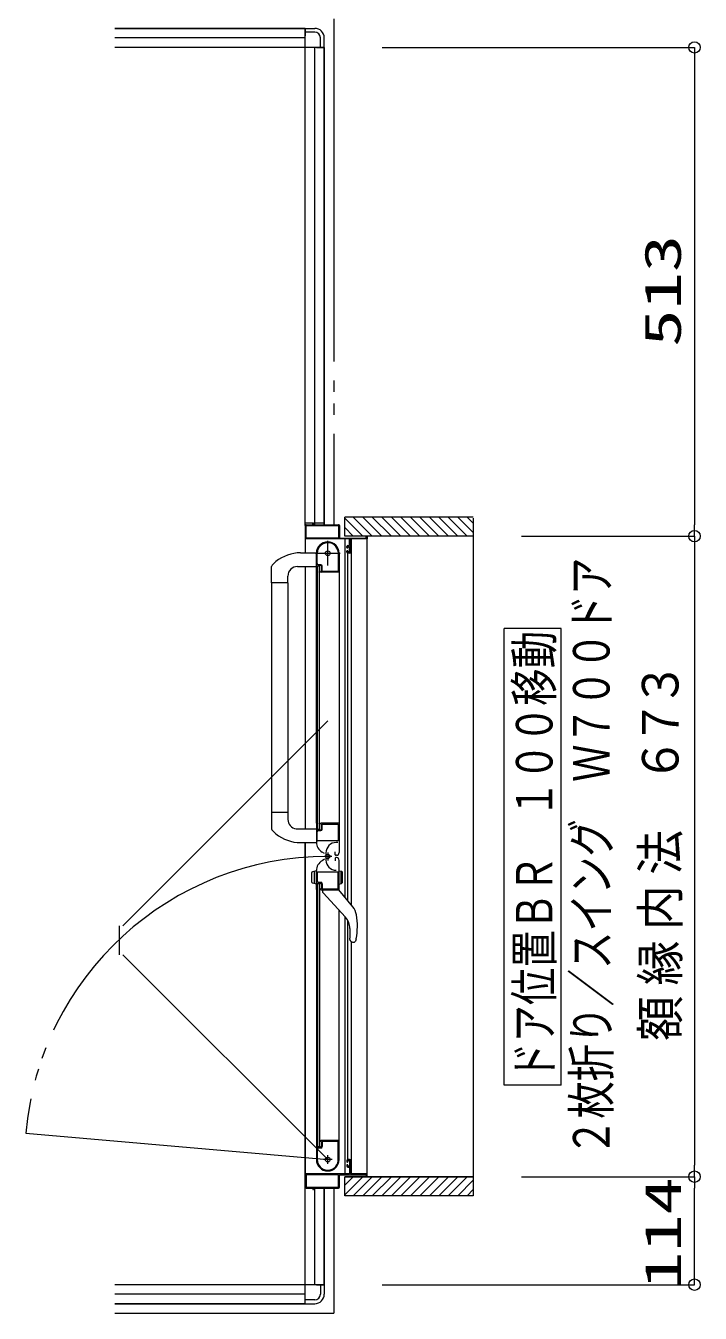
# Model space of a CAD drawing. Units: millimetres on the paper. Extents: x -305 to 305, y -152 to 152.
# Drawn here: x -83.1 to -47.7, y 36.1 to 103.7 of the extents above; entities that cross this region are included whole.
import ezdxf
from ezdxf.enums import TextEntityAlignment as Align

# ---------------------------------------------------------------- set-up
doc = ezdxf.new("R2010")
doc.units = ezdxf.units.MM
doc.linetypes.add('LONG_CHAIN', pattern=[21, 18, -1, 1, -1])
doc.linetypes.add('LONG_DOUBLE_CHAIN', pattern=[21.8, 18, -1, 0.6, -0.6, 0.6, -1])
doc.layers.add('0-0_0', color=7, linetype='Continuous', lineweight=9)
doc.layers.add('0-1_VIEW0001', color=7, linetype='Continuous', lineweight=9)
doc.styles.add('ＭＳ ゴシック', font='')
doc.styles.get('ＭＳ ゴシック').set_extended_font_data('MS Gothic')

# ---------------------------------------------------------------- blocks, each defined once
blk = doc.blocks.new('_ORIGIN')
at = {"layer": '0-0_0'}
blk.add_line((0, 0), (-1, 0), dxfattribs=at)
blk.add_circle((0, 0), 0.5, dxfattribs=at)

msp = doc.modelspace()

# ---------------------------------------------------------------- linework, layer by layer
at = {"layer": '0-1_VIEW0001'}
for p, q in [((-68.434, 103.574), (-78.434, 103.574)), ((-78.434, 103.574), (-68.434, 103.574)), ((-68.434, 77.449), (-68.434, 103.574)), ((-68.434, 103.574), (-68.434, 103.174)), ((-68.434, 103.574), (-67.934, 103.574)), ((-68.434, 103.074), (-78.434, 103.074)), ((-67.934, 103.374), (-68.434, 103.374)), ((-67.634, 102.574), (-67.634, 103.074)), ((-67.434, 102.574), (-67.434, 103.074)), ((-67.434, 102.574), (-78.434, 102.574)), ((-67.934, 77.499), (-67.934, 102.574)), ((-67.834, 102.574), (-67.434, 102.574)), ((-67.434, 77.499), (-67.434, 102.574)), ((-67.434, 102.574), (-67.434, 77.499)), ((-64.394, 102.574), (-47.983, 102.574)), ((-47.983, 101.974), (-47.983, 77.499)), ((-59.609, 77.899), (-66.359, 77.899)), ((-66.359, 76.899), (-66.359, 77.899)), ((-65.41, 76.899), (-66.359, 77.849)), ((-64.91, 76.899), (-65.909, 77.899)), ((-64.41, 76.899), (-65.409, 77.899)), ((-63.91, 76.899), (-64.909, 77.899)), ((-63.409, 76.899), (-64.409, 77.899)), ((-62.909, 76.899), (-63.909, 77.899)), ((-62.409, 76.899), (-63.409, 77.899)), ((-61.909, 76.899), (-62.909, 77.899)), ((-61.409, 76.899), (-62.409, 77.899)), ((-60.909, 76.899), (-61.909, 77.899)), ((-60.414, 76.899), (-61.414, 77.899)), ((-59.919, 76.899), (-60.919, 77.899)), ((-59.609, 77.083), (-60.424, 77.899)), ((-59.609, 77.578), (-59.929, 77.899)), ((-59.609, 77.848), (-59.609, 42.249)), ((-68.025, 77.574), (-68.434, 77.574)), ((-68.434, 77.451), (-68.434, 76.024)), ((-68.389, 76.814), (-68.389, 77.439)), ((-68.384, 77.499), (-68.049, 77.499)), ((-68.374, 77.454), (-66.694, 77.454)), ((-68.034, 77.514), (-68.034, 77.564)), ((-68.024, 77.574), (-68.004, 77.574)), ((-67.434, 77.574), (-68.004, 77.574)), ((-67.994, 77.564), (-67.994, 77.514)), ((-67.979, 77.499), (-66.684, 77.499)), ((-66.679, 77.439), (-66.679, 76.814)), ((-66.634, 77.449), (-66.634, 76.814)), ((-65.91, 76.899), (-66.359, 77.349)), ((-66.114, 76.749), (-68.409, 76.749)), ((-66.694, 76.799), (-68.374, 76.799)), ((-66.619, 76.799), (-65.249, 76.799)), ((-59.609, 76.899), (-66.359, 76.899)), ((-66.328, 57.903), (-66.328, 76.749)), ((-66.099, 76.414), (-66.099, 76.734)), ((-66.049, 76.734), (-66.049, 76.049)), ((-65.199, 76.749), (-66.034, 76.749)), ((-66.011, 57.519), (-66.011, 76.749)), ((-65.234, 76.814), (-65.234, 76.884)), ((-65.184, 76.884), (-65.184, 76.764)), ((-65.184, 43.399), (-65.184, 76.749)), ((-57.069, 76.899), (-47.983, 76.899)), ((-68.677, 76.023), (-67.859, 76.026)), ((-67.849, 75.014), (-67.849, 75.999)), ((-67.804, 75.469), (-67.804, 75.999)), ((-66.699, 76.072), (-66.699, 75.059)), ((-66.649, 75.999), (-66.649, 61.824)), ((-66.249, 76.294), (-66.249, 76.349)), ((-66.249, 76.049), (-66.249, 76.114)), ((-66.214, 76.279), (-66.234, 76.279)), ((-66.234, 76.129), (-66.214, 76.129)), ((-66.199, 76.399), (-66.114, 76.399)), ((-66.199, 76.339), (-66.199, 76.294)), ((-66.199, 76.114), (-66.199, 76.069)), ((-66.099, 75.999), (-66.199, 75.999)), ((-66.188, 57.734), (-66.188, 75.999)), ((-66.114, 76.354), (-66.184, 76.354)), ((-66.184, 76.054), (-66.114, 76.054)), ((-66.099, 76.069), (-66.099, 76.339)), ((-47.983, 76.299), (-47.983, 43.849)), ((-70.199, 74.448), (-70.199, 75.309)), ((-69.973, 75.562), (-70.172, 75.378)), ((-68.844, 75.303), (-67.849, 75.303)), ((-68.434, 75.299), (-68.434, 61.524)), ((-67.684, 75.324), (-67.784, 75.324)), ((-67.784, 61.499), (-67.784, 75.324)), ((-67.634, 75.349), (-67.759, 75.349)), ((-67.614, 75.394), (-67.729, 75.394)), ((-67.684, 61.499), (-67.684, 75.324)), ((-67.584, 75.074), (-67.584, 75.299)), ((-67.539, 75.059), (-67.539, 75.319)), ((-70.199, 74.448), (-70.199, 61.513)), ((-69.344, 74.448), (-70.199, 74.448)), ((-69.349, 74.448), (-69.349, 62.374)), ((-69.344, 74.448), (-69.344, 74.803)), ((-67.834, 61.824), (-67.834, 74.999)), ((-67.808, 74.999), (-67.834, 74.999)), ((-67.786, 75.02), (-67.795, 75.006)), ((-67.624, 75.028), (-67.624, 75.034)), ((-67.614, 75.006), (-67.622, 75.02)), ((-66.659, 74.999), (-67.601, 74.999)), ((-66.709, 75.049), (-67.529, 75.049)), ((-54.987, 72.048), (-57.987, 72.048)), ((-57.987, 48.048), (-57.987, 72.048)), ((-54.987, 48.048), (-54.987, 72.048)), ((-69.344, 62.374), (-70.199, 62.374)), ((-69.344, 62.374), (-69.344, 62.019)), ((-67.849, 61.809), (-67.849, 60.822)), ((-67.834, 61.824), (-67.808, 61.824)), ((-67.795, 61.816), (-67.786, 61.802)), ((-67.624, 61.789), (-67.624, 61.795)), ((-67.622, 61.802), (-67.614, 61.816)), ((-66.649, 61.824), (-67.601, 61.824)), ((-67.584, 61.524), (-67.584, 61.749)), ((-67.539, 61.509), (-67.539, 61.759)), ((-67.524, 61.774), (-66.709, 61.774)), ((-66.699, 61.764), (-66.699, 60.904)), ((-66.649, 61.855), (-66.649, 60.284)), ((-69.974, 61.262), (-70.172, 61.445)), ((-68.914, 61.524), (-67.859, 61.524)), ((-67.804, 60.909), (-67.804, 61.359)), ((-66.709, 60.894), (-67.789, 60.894)), ((-67.784, 61.499), (-67.684, 61.499)), ((-67.759, 61.474), (-67.634, 61.474)), ((-67.729, 61.434), (-67.614, 61.434)), ((-68.677, 60.799), (-67.859, 60.796)), ((-68.434, 36.574), (-68.434, 60.798)), ((-68.434, 60.798), (-68.434, 42.699)), ((-67.419, 60.228), (-67.549, 60.303)), ((-67.343, 60.264), (-67.343, 59.884)), ((-66.854, 60.159), (-66.854, 60.309)), ((-66.723, 60.804), (-66.803, 60.804)), ((-67.419, 59.92), (-67.549, 59.845)), ((-66.854, 59.989), (-66.854, 59.839)), ((-66.799, 60.134), (-66.829, 60.134)), ((-66.799, 60.014), (-66.829, 60.014)), ((-66.649, 58.293), (-66.649, 59.864)), ((-68.099, 59.199), (-68.099, 58.748)), ((-67.849, 59.323), (-68.044, 59.271)), ((-67.949, 58.65), (-67.949, 59.296)), ((-67.849, 58.339), (-67.849, 59.325)), ((-67.804, 59.239), (-67.804, 58.789)), ((-66.709, 59.254), (-67.789, 59.254)), ((-66.699, 58.384), (-66.699, 59.244)), ((-66.549, 58.65), (-66.549, 59.296)), ((-66.499, 59.256), (-66.499, 58.69)), ((-67.849, 58.623), (-68.044, 58.675)), ((-67.834, 58.324), (-67.834, 45.149)), ((-67.834, 58.324), (-67.808, 58.324)), ((-67.795, 58.331), (-67.786, 58.345)), ((-67.784, 58.649), (-67.784, 44.824)), ((-67.784, 58.649), (-67.684, 58.649)), ((-67.759, 58.674), (-67.634, 58.674)), ((-67.729, 58.714), (-67.614, 58.714)), ((-67.684, 58.649), (-67.684, 44.824)), ((-67.624, 58.359), (-67.624, 58.353)), ((-67.622, 58.345), (-67.614, 58.331)), ((-67.601, 58.324), (-66.659, 58.324)), ((-67.584, 58.624), (-67.584, 58.399)), ((-67.539, 58.639), (-67.539, 58.389)), ((-67.524, 58.374), (-66.709, 58.374)), ((-67.524, 58.324), (-67.524, 58.233)), ((-65.936, 57.428), (-66.674, 58.324)), ((-66.649, 58.623), (-66.525, 58.656)), ((-67.495, 58.162), (-66.317, 56.874)), ((-66.649, 44.149), (-66.649, 57.237)), ((-66.328, 43.399), (-66.328, 56.885)), ((-66.188, 44.149), (-66.188, 56.689)), ((-66.09, 56.29), (-66.09, 55.771)), ((-66.029, 55.609), (-66.027, 55.607)), ((-66.011, 43.399), (-66.011, 55.574)), ((-65.952, 55.574), (-65.87, 55.574)), ((-65.828, 55.587), (-65.8, 55.622)), ((-65.828, 55.587), (-65.828, 55.587)), ((-65.756, 55.737), (-65.8, 55.622)), ((-54.987, 48.048), (-57.987, 48.048)), ((-67.849, 45.134), (-67.849, 44.149)), ((-67.808, 45.149), (-67.834, 45.149)), ((-67.804, 44.679), (-67.804, 44.149)), ((-67.786, 45.127), (-67.795, 45.141)), ((-67.684, 44.824), (-67.784, 44.824)), ((-67.634, 44.799), (-67.759, 44.799)), ((-67.614, 44.754), (-67.729, 44.754)), ((-67.624, 45.12), (-67.624, 45.114)), ((-67.614, 45.141), (-67.622, 45.127)), ((-66.659, 45.149), (-67.601, 45.149)), ((-67.584, 45.074), (-67.584, 44.849)), ((-67.539, 45.089), (-67.539, 44.829)), ((-66.709, 45.099), (-67.529, 45.099)), ((-66.699, 44.075), (-66.699, 45.089)), ((-66.249, 44.099), (-66.249, 44.034)), ((-66.234, 44.019), (-66.214, 44.019)), ((-66.099, 44.149), (-66.199, 44.149)), ((-66.199, 44.034), (-66.199, 44.079)), ((-66.184, 44.094), (-66.114, 44.094)), ((-66.099, 44.079), (-66.099, 43.809)), ((-66.049, 43.414), (-66.049, 44.099)), ((-66.114, 43.399), (-68.409, 43.399)), ((-68.389, 43.334), (-68.389, 42.709)), ((-66.694, 43.349), (-68.374, 43.349)), ((-66.679, 42.709), (-66.679, 43.334)), ((-66.634, 42.699), (-66.634, 43.334)), ((-66.619, 43.349), (-65.249, 43.349)), ((-66.249, 43.854), (-66.249, 43.799)), ((-66.214, 43.869), (-66.234, 43.869)), ((-66.199, 43.809), (-66.199, 43.854)), ((-66.199, 43.749), (-66.114, 43.749)), ((-66.114, 43.794), (-66.184, 43.794)), ((-66.099, 43.734), (-66.099, 43.414)), ((-65.199, 43.399), (-66.034, 43.399)), ((-65.234, 43.334), (-65.234, 43.264)), ((-65.184, 43.264), (-65.184, 43.384)), ((-68.384, 42.649), (-68.049, 42.649)), ((-68.374, 42.694), (-66.694, 42.694)), ((-68.034, 42.634), (-68.034, 42.584)), ((-67.994, 42.584), (-67.994, 42.634)), ((-67.979, 42.649), (-66.684, 42.649)), ((-67.934, 37.574), (-67.934, 42.649)), ((-67.434, 37.574), (-67.434, 42.649)), ((-67.434, 42.649), (-67.434, 37.574)), ((-59.609, 43.249), (-66.359, 43.249)), ((-65.41, 43.249), (-66.359, 42.299)), ((-65.91, 43.249), (-66.359, 42.799)), ((-64.91, 43.249), (-65.909, 42.249)), ((-64.41, 43.249), (-65.409, 42.249)), ((-63.91, 43.249), (-64.909, 42.249)), ((-63.409, 43.249), (-64.409, 42.249)), ((-62.91, 43.249), (-63.909, 42.249)), ((-62.409, 43.249), (-63.409, 42.249)), ((-61.909, 43.249), (-62.909, 42.249)), ((-61.409, 43.249), (-62.409, 42.249)), ((-60.909, 43.249), (-61.909, 42.249)), ((-60.414, 43.249), (-61.414, 42.249)), ((-59.92, 43.249), (-60.919, 42.249)), ((-59.609, 43.064), (-60.425, 42.249)), ((-57.069, 43.249), (-47.984, 43.249)), ((-57.069, 43.249), (-47.983, 43.249)), ((-47.984, 38.174), (-47.984, 42.649)), ((-68.024, 42.574), (-68.004, 42.574)), ((-59.609, 42.569), (-59.93, 42.249)), ((-67.434, 37.574), (-78.434, 37.574)), ((-67.834, 37.574), (-67.434, 37.574)), ((-67.634, 37.574), (-67.634, 37.074)), ((-67.434, 37.574), (-67.434, 37.074)), ((-64.394, 37.574), (-47.984, 37.574)), ((-68.434, 37.074), (-78.434, 37.074)), ((-68.434, 36.574), (-78.434, 36.574)), ((-78.434, 36.574), (-68.434, 36.574)), ((-68.434, 36.574), (-68.434, 36.974)), ((-67.934, 36.774), (-68.434, 36.774)), ((-68.434, 36.574), (-67.934, 36.574))]:
    msp.add_line(p, q, dxfattribs=at)
at = {"layer": '0-1_VIEW0001', "linetype": 'LONG_DOUBLE_CHAIN'}
for p, q in [((-66.934, 104.074), (-66.934, 77.499)), ((-67.249, 67.195), (-78.01, 56.435)), ((-78.21, 56.435), (-78.21, 54.909)), ((-67.249, 44.149), (-78.01, 54.909)), ((-83.114, 45.537), (-67.249, 44.149)), ((-66.934, 42.649), (-66.934, 36.074)), ((-78.434, 36.074), (-66.934, 36.074))]:
    msp.add_line(p, q, dxfattribs=at)
at = {"layer": '0-1_VIEW0001', "linetype": 'LONG_CHAIN'}
for p, q in [((-67.249, 75.349), (-67.249, 76.649)), ((-67.899, 75.999), (-66.599, 75.999)), ((-67.249, 60.286), (-67.249, 59.861)), ((-67.037, 60.074), (-67.428, 60.074)), ((-67.019, 44.149), (-67.479, 44.149)), ((-67.249, 43.919), (-67.249, 44.379))]:
    msp.add_line(p, q, dxfattribs=at)
at = {"layer": '0-1_VIEW0001', "color": 5}
msp.add_line((-66.359, 43.249), (-59.609, 43.249), dxfattribs=at)
at = {"layer": '0-1_VIEW0001'}
for points in [[(-66.649, 58.623), (-66.649, 59.323), (-66.525, 59.29)], [(-66.082, 55.709), (-66.083, 55.714), (-66.084, 55.718), (-66.085, 55.722), (-66.086, 55.726), (-66.087, 55.73), (-66.087, 55.735), (-66.088, 55.739), (-66.089, 55.743), (-66.089, 55.748), (-66.09, 55.752), (-66.09, 55.754), (-66.09, 55.757), (-66.09, 55.759), (-66.09, 55.761), (-66.09, 55.763), (-66.09, 55.765), (-66.09, 55.767), (-66.09, 55.769), (-66.09, 55.772), (-66.09, 55.774)], [(-66.029, 55.61), (-66.03, 55.611), (-66.031, 55.612), (-66.032, 55.613), (-66.033, 55.614), (-66.034, 55.615), (-66.035, 55.616), (-66.036, 55.618), (-66.037, 55.619), (-66.038, 55.62), (-66.039, 55.622), (-66.04, 55.623), (-66.041, 55.624), (-66.042, 55.626), (-66.043, 55.627), (-66.044, 55.629), (-66.045, 55.63), (-66.046, 55.632), (-66.047, 55.634), (-66.049, 55.635), (-66.051, 55.638), (-66.053, 55.641), (-66.054, 55.645), (-66.056, 55.648), (-66.058, 55.651), (-66.06, 55.655), (-66.062, 55.658), (-66.064, 55.662), (-66.066, 55.666), (-66.068, 55.67), (-66.069, 55.673), (-66.071, 55.677), (-66.073, 55.681), (-66.074, 55.685), (-66.076, 55.689), (-66.077, 55.693), (-66.078, 55.697), (-66.08, 55.701), (-66.081, 55.705), (-66.082, 55.709)], [(-65.87, 55.574), (-65.868, 55.574), (-65.866, 55.574), (-65.864, 55.574), (-65.861, 55.575), (-65.859, 55.575), (-65.857, 55.575), (-65.855, 55.576), (-65.853, 55.576), (-65.85, 55.577), (-65.848, 55.577), (-65.846, 55.578), (-65.844, 55.578), (-65.842, 55.579), (-65.839, 55.58), (-65.837, 55.581), (-65.835, 55.582), (-65.833, 55.583), (-65.831, 55.584), (-65.83, 55.585), (-65.828, 55.587)], [(-59.609, 42.249), (-66.359, 42.249), (-66.359, 43.249)]]:
    msp.add_lwpolyline(points, dxfattribs=at)
for centre, radius in [((-67.249, 75.999), 0.125), ((-67.249, 60.074), 0.113), ((-67.249, 44.149), 0.125)]:
    msp.add_circle(centre, radius, dxfattribs=at)
for centre, radius, start, end in [((-67.934, 103.074), 0.5, 0, 90), ((-67.934, 103.074), 0.3, 0, 90), ((-68.384, 77.449), 0.05, 90, 180), ((-68.374, 77.439), 0.015, 90, 180), ((-68.049, 77.514), 0.015, 270, 0), ((-68.024, 77.564), 0.01, 90, 180), ((-68.004, 77.564), 0.01, 0, 90), ((-67.979, 77.514), 0.015, 180, 270), ((-66.694, 77.439), 0.015, 0, 90), ((-66.684, 77.449), 0.05, 0, 90), ((-68.409, 76.774), 0.025, 180, 270), ((-68.374, 76.814), 0.015, 180, 270), ((-67.249, 75.999), 0.6, 0, 180), ((-67.249, 75.999), 0.555, 7.76707, 180), ((-66.694, 76.814), 0.015, 270, 0), ((-66.619, 76.814), 0.015, 180, 270), ((-66.114, 76.734), 0.015, 0, 90), ((-66.034, 76.734), 0.015, 90, 180), ((-65.249, 76.814), 0.015, 270, 0), ((-65.219, 76.884), 0.015, 90, 180), ((-65.199, 76.884), 0.015, 0, 90), ((-65.199, 76.764), 0.015, 270, 0), ((-68.67, 73.953), 2.07, 90.2, 129.02418), ((-66.709, 76.072), 0.01, 0, 7.76707), ((-66.199, 76.349), 0.05, 90, 180), ((-66.234, 76.294), 0.015, 180, 270), ((-66.234, 76.114), 0.015, 90, 180), ((-66.199, 76.049), 0.05, 180, 270), ((-66.214, 76.294), 0.015, 270, 0), ((-66.214, 76.114), 0.015, 0, 90), ((-66.184, 76.339), 0.015, 90, 180), ((-66.184, 76.069), 0.015, 180, 270), ((-66.114, 76.414), 0.015, 270, 0), ((-66.114, 76.339), 0.015, 0, 90), ((-66.114, 76.069), 0.015, 270, 0), ((-66.099, 76.049), 0.05, 270, 0), ((-70.099, 75.309), 0.1, 136.52757, 180), ((-68.844, 74.803), 0.5, 90, 180), ((-67.729, 75.469), 0.075, 180, 270), ((-67.759, 75.324), 0.025, 90, 180), ((-67.634, 75.299), 0.05, 0, 90), ((-67.614, 75.319), 0.075, 0, 90), ((-67.834, 75.014), 0.015, 180, 270), ((-67.808, 75.014), 0.015, 270, 329.03624), ((-67.799, 75.028), 0.015, 329.03624, 0), ((-67.609, 75.034), 0.015, 90, 180), ((-67.609, 75.028), 0.015, 180, 210.96376), ((-67.601, 75.014), 0.015, 210.96376, 270), ((-67.609, 75.074), 0.025, 270, 0), ((-67.529, 75.059), 0.01, 180, 270), ((-66.709, 75.059), 0.01, 270, 0), ((-66.659, 75.009), 0.01, 270, 0), ((-68.844, 62.019), 0.5, 180, 262.04438), ((-67.834, 61.809), 0.015, 90, 180), ((-67.808, 61.809), 0.015, 30.96376, 90), ((-67.799, 61.795), 0.015, 0, 30.96376), ((-67.609, 61.795), 0.015, 149.03624, 180), ((-67.609, 61.789), 0.015, 180, 270), ((-67.601, 61.809), 0.015, 90, 149.03624), ((-67.609, 61.749), 0.025, 0, 90), ((-67.524, 61.759), 0.015, 90, 180), ((-66.709, 61.764), 0.01, 0, 90), ((-66.659, 61.814), 0.01, 0, 90), ((-70.099, 61.514), 0.1, 180, 223.47243), ((-68.67, 62.869), 2.07, 230.94186, 269.8), ((-67.729, 61.359), 0.075, 90, 180), ((-67.789, 60.909), 0.015, 180, 270), ((-67.759, 61.499), 0.025, 180, 270), ((-67.634, 61.524), 0.05, 270, 0), ((-67.614, 61.509), 0.075, 270, 0), ((-66.709, 60.904), 0.01, 270, 0), ((-67.249, 60.822), 0.6, 180, 240), ((-66.803, 60.264), 0.54, 90, 180), ((-66.799, 60.284), 0.15, 270, 0), ((-67.249, 59.325), 0.6, 120, 180), ((-66.803, 59.884), 0.54, 180, 270), ((-66.829, 60.159), 0.025, 180, 270), ((-66.829, 59.989), 0.025, 90, 180), ((-66.799, 59.864), 0.15, 0, 90), ((-68.024, 59.199), 0.075, 105, 180), ((-67.789, 59.239), 0.015, 90, 180), ((-66.709, 59.244), 0.01, 0, 90), ((-66.534, 59.256), 0.035, 0, 75), ((-68.024, 58.748), 0.075, 180, 255), ((-67.834, 58.339), 0.015, 180, 270), ((-67.808, 58.339), 0.015, 270, 329.03624), ((-67.729, 58.789), 0.075, 180, 270), ((-67.799, 58.353), 0.015, 329.03624, 0), ((-67.759, 58.649), 0.025, 90, 180), ((-67.634, 58.624), 0.05, 0, 90), ((-67.609, 58.359), 0.015, 90, 180), ((-67.609, 58.353), 0.015, 180, 210.96376), ((-67.614, 58.639), 0.075, 0, 90), ((-67.601, 58.339), 0.015, 210.96376, 270), ((-67.609, 58.399), 0.025, 270, 0), ((-67.524, 58.389), 0.015, 180, 270), ((-67.424, 58.233), 0.1, 180, 222.43623), ((-66.709, 58.384), 0.01, 270, 0), ((-66.659, 58.334), 0.01, 270, 0), ((-66.534, 58.69), 0.035, 285, 0), ((-66.955, 56.29), 0.865, 0, 42.43623), ((-66.631, 56.856), 0.9, 9.28844, 39.5), ((-69.364, 56.409), 3.67, 349.4547, 9.28844), ((-65.952, 55.674), 0.1, 221.81032, 270), ((-67.834, 45.134), 0.015, 90, 180), ((-67.808, 45.134), 0.015, 30.96376, 90), ((-67.729, 44.679), 0.075, 90, 180), ((-67.799, 45.12), 0.015, 0, 30.96376), ((-67.759, 44.824), 0.025, 180, 270), ((-67.634, 44.849), 0.05, 270, 0), ((-67.609, 45.12), 0.015, 149.03624, 180), ((-67.609, 45.114), 0.015, 180, 270), ((-67.601, 45.134), 0.015, 90, 149.03624), ((-67.614, 44.829), 0.075, 270, 0), ((-67.609, 45.074), 0.025, 0, 90), ((-67.529, 45.089), 0.01, 90, 180), ((-66.709, 45.089), 0.01, 0, 90), ((-66.659, 45.139), 0.01, 0, 90), ((-67.249, 44.149), 0.6, 180, 0), ((-67.249, 44.149), 0.555, 180, 352.23293), ((-66.709, 44.075), 0.01, 352.23293, 0), ((-66.664, 44.248), 0.015, 0, 2.69354), ((-66.199, 44.099), 0.05, 90, 180), ((-66.234, 44.034), 0.015, 180, 270), ((-66.214, 44.034), 0.015, 270, 0), ((-66.184, 44.079), 0.015, 90, 180), ((-66.114, 44.079), 0.015, 0, 90), ((-66.099, 44.099), 0.05, 0, 90), ((-68.409, 43.374), 0.025, 90, 180), ((-68.374, 43.334), 0.015, 90, 180), ((-66.694, 43.334), 0.015, 0, 90), ((-66.619, 43.334), 0.015, 90, 180), ((-66.234, 43.854), 0.015, 90, 180), ((-66.199, 43.799), 0.05, 180, 270), ((-66.214, 43.854), 0.015, 0, 90), ((-66.184, 43.809), 0.015, 180, 270), ((-66.114, 43.809), 0.015, 270, 0), ((-66.114, 43.734), 0.015, 0, 90), ((-66.114, 43.414), 0.015, 270, 0), ((-66.034, 43.414), 0.015, 180, 270), ((-65.249, 43.334), 0.015, 0, 90), ((-65.199, 43.384), 0.015, 0, 90), ((-68.384, 42.699), 0.05, 180, 270), ((-68.374, 42.709), 0.015, 180, 270), ((-68.049, 42.634), 0.015, 0, 90), ((-67.979, 42.634), 0.015, 90, 180), ((-66.694, 42.709), 0.015, 270, 0), ((-66.684, 42.699), 0.05, 270, 0), ((-65.219, 43.264), 0.015, 180, 270), ((-65.199, 43.264), 0.015, 270, 0), ((-68.024, 42.584), 0.01, 180, 270), ((-68.004, 42.584), 0.01, 270, 0), ((-67.934, 37.074), 0.5, 270, 0), ((-67.934, 37.074), 0.3, 270, 0)]:
    msp.add_arc(centre, radius, start, end, dxfattribs=at)
at = {"layer": '0-1_VIEW0001', "linetype": 'LONG_DOUBLE_CHAIN'}
msp.add_arc((-67.249, 44.149), 15.925, 90, 175, dxfattribs=at)

# ---------------------------------------------------------------- block references
at = {"layer": '0-1_VIEW0001', "xscale": 0.6, "yscale": 0.6}
for p, rotation in [((-47.983, 102.574), 90), ((-47.983, 76.899), 270), ((-47.983, 76.899), 90), ((-47.984, 43.249), 90), ((-47.983, 43.249), 270), ((-47.984, 37.574), 270)]:
    msp.add_blockref('_ORIGIN', p, dxfattribs=dict(at, rotation=rotation))

# ---------------------------------------------------------------- texts
at = {"layer": '0-1_VIEW0001', "style": 'ＭＳ ゴシック'}
for s, width, p in [('513', 1.5, (-48.122, 86.846)), ('２枚折り／スイング\u3000Ｗ７００ドア', 0.75, (-51.87, 44.334)), ('ドア位置ＢＲ\u3000１００移動', 0.75, (-54.868, 48.334)), ('３', 0.9, (-48.249, 67.925)), ('７', 0.9, (-48.249, 65.937)), ('６', 0.9, (-48.249, 63.949)), ('法', 0.9, (-48.249, 59.109)), ('内', 0.9, (-48.249, 56.201)), ('縁', 0.9, (-48.249, 53.293)), ('額', 0.9, (-48.249, 50.385)), ('114', 1.5, (-48.114, 37.34))]:
    msp.add_text(s, height=1.921, rotation=90, dxfattribs=dict(at, width=width)).set_placement(p, align=Align.BOTTOM_LEFT)

doc.saveas('drawing.dxf')
